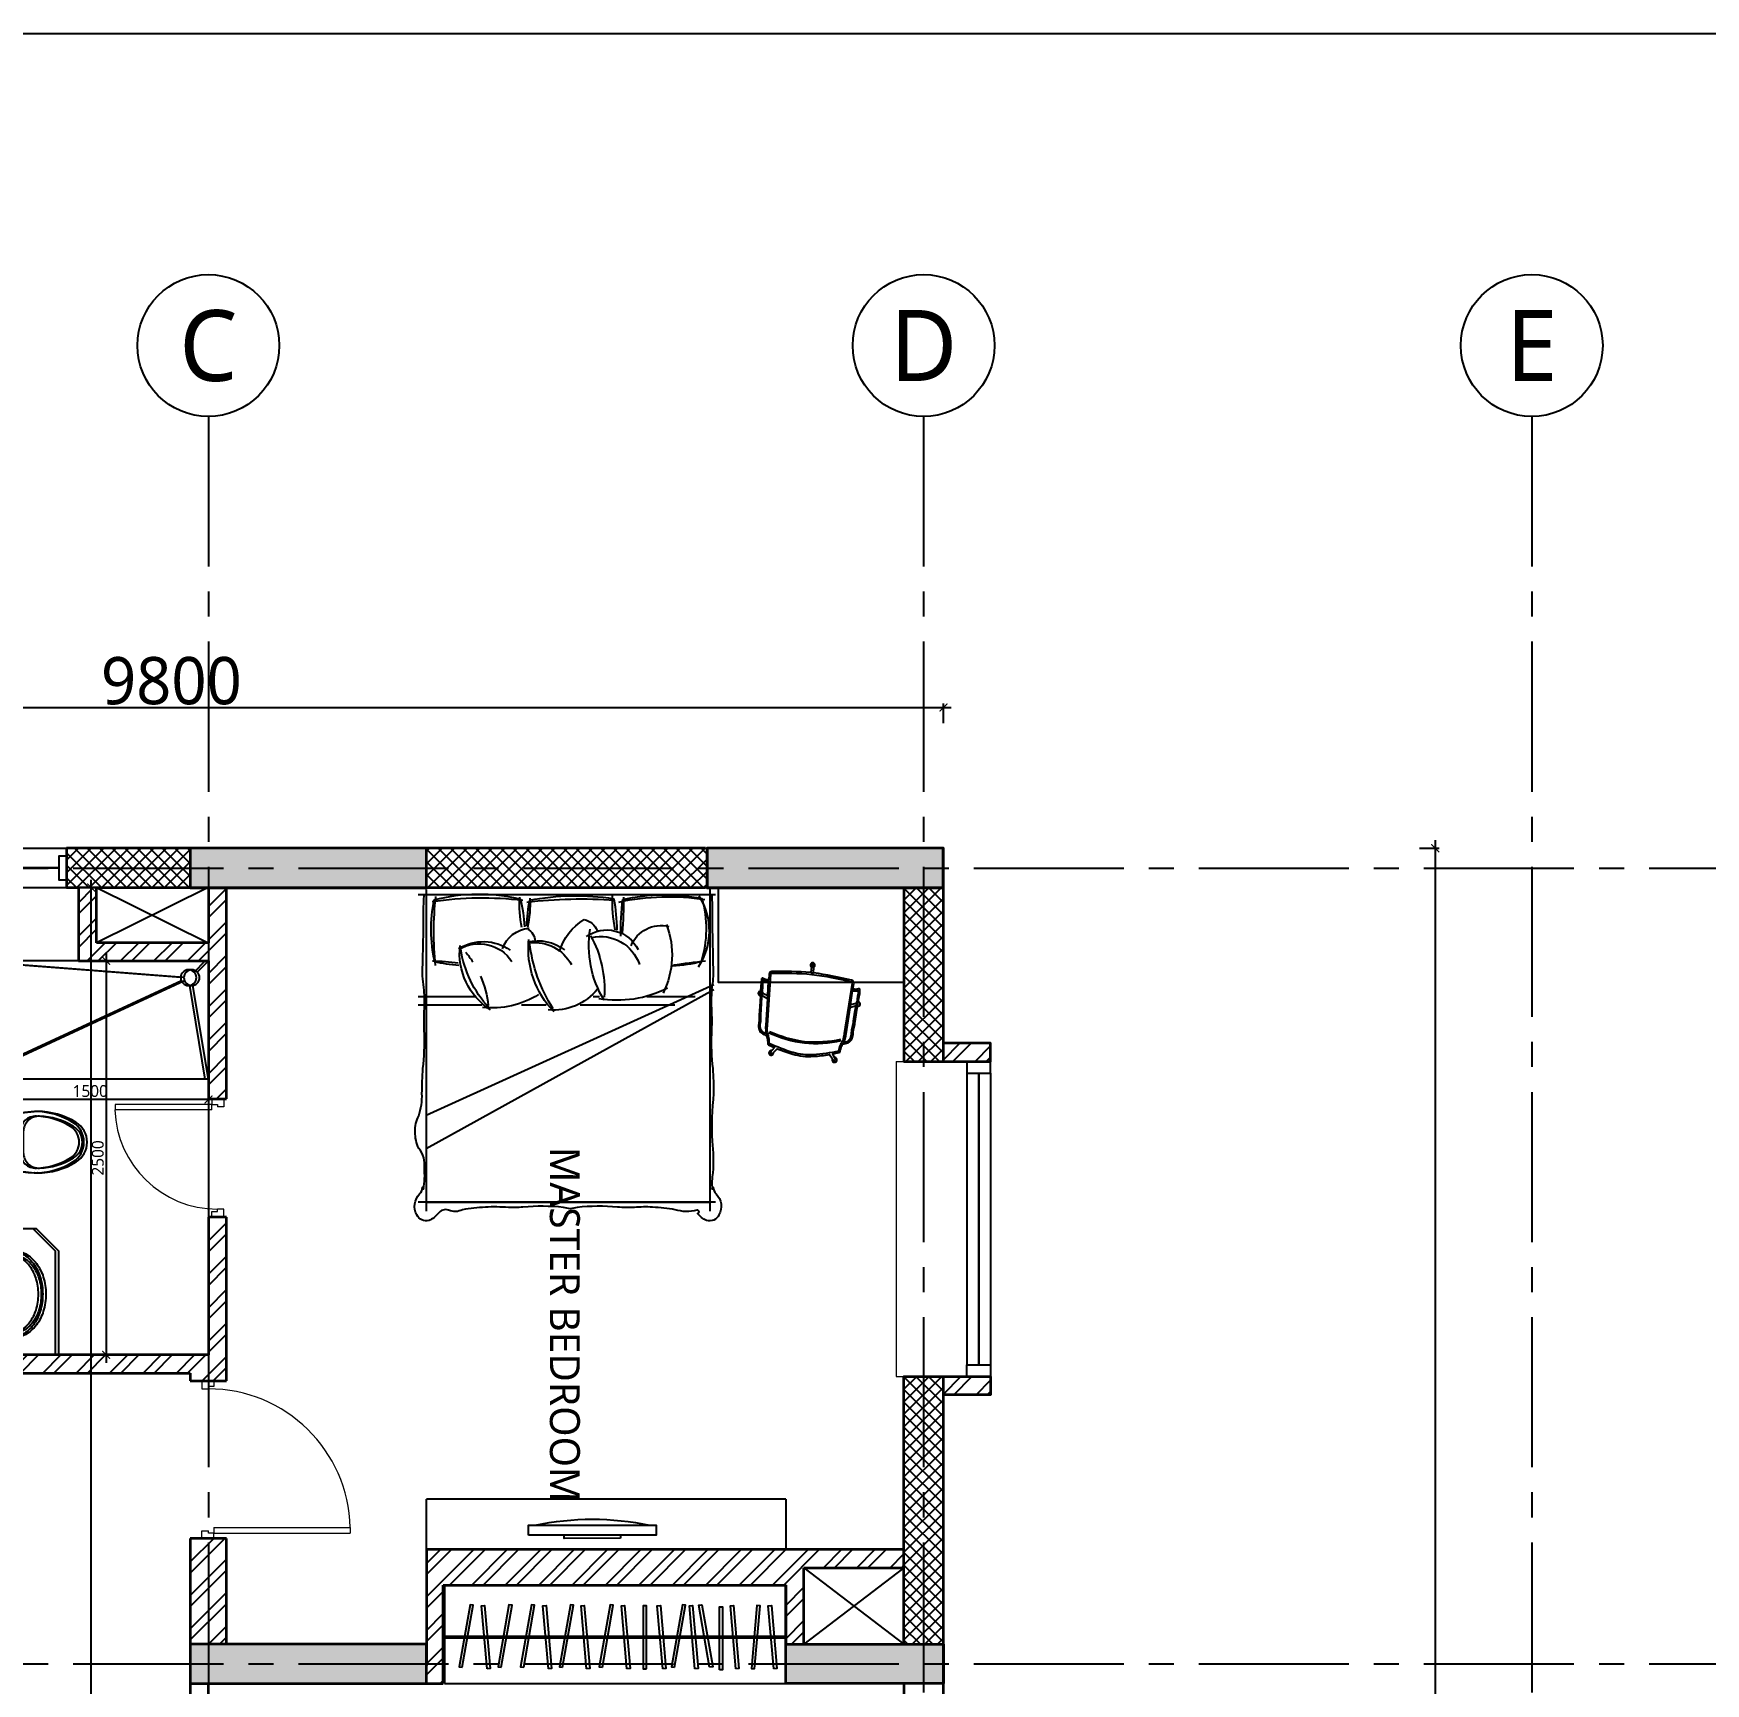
# Model space of a CAD drawing. Header units: millimetres. Extents: x -2409243 to -2334937, y -643723 to -441957.
# Drawn here: x -2392574 to -2381960, y -526307 to -515837 of the extents above; entities that cross this region are included whole.
import ezdxf
from ezdxf.enums import TextEntityAlignment as Align

# ---------------------------------------------------------------- set-up
doc = ezdxf.new("R2010")
doc.units = ezdxf.units.MM
doc.header["$MEASUREMENT"] = 0
doc.header["$PDMODE"] = 67
doc.linetypes.add('CENTER2', pattern=[28.575, 19.05, -3.175, 3.175, -3.175])
for name, color, linetype in [('A-Anno-Grid Lines', 154, 'Continuous'), ('A-Railing', 4, 'Continuous'), ('A-Sanitory', 181, 'Continuous'), ('A-Wall Patt', 8, 'Continuous'), ('A-Window', 4, 'Continuous'), ('Anno_Labels', 7, 'Continuous'), ('S-Conc Patt', 9, 'Continuous'), ('TAGS', 7, 'Continuous')]:
    doc.layers.add(name, color=color, linetype=linetype)
for name, color, linetype, lineweight in [('A-Detail Lines', 8, 'Continuous', 25), ('A-Door', 4, 'Continuous', 9), ('A-Wall Ele', 3, 'Continuous', 20), ('A-Wall Sec', 1, 'Continuous', 30), ('S-Concrete', 40, 'Continuous', 30)]:
    doc.layers.add(name, color=color, linetype=linetype, lineweight=lineweight)
doc.layers.add('I-Furniture', color=7, linetype='Continuous', lineweight=25, true_color=0xd17000)
doc.styles.get("Standard").update_dxf_attribs({"font": 'trebuc.ttf'})
doc.dimstyles.new('IIITD_WD_M @ 50', dxfattribs={"dimscale": 50, "dimtxt": 1.5, "dimasz": 1, "dimexe": 0.5, "dimexo": 0.25, "dimgap": 0.3, "dimtad": 1, "dimdec": 0, "dimrnd": 1, "dimzin": 0, "dimdsep": 46, "dimtxsty": 'Standard', "dimblk": 'ARCHTICK', "dimcen": 0.2, "dimdle": 1, "dimclrd": 1, "dimclre": 1, "dimclrt": 5, "dimadec": 0, "dimazin": 0, "dimtfac": 1, "dimtdec": 0, "dimtofl": 0, "dimtmove": 0, "dimatfit": 0, "dimfxl": 2, "dimfxlon": 1, "dimtolj": 1, "dimtzin": 0, "dimlwd": -1, "dimlwe": -1, "dimarcsym": 0})
pattern_1 = [(225, (-1562995.87, -758873.084), (39.7747564, -39.7747564), []), (315, (-1562995.87, -758873.084), (39.7747564, 39.7747564), [])]
pattern_2 = [(45, (-1562995.87, -758873.08), (-106.066017, 106.066017), []), (45, (-1562925.16, -758873.08), (-106.066017, 106.066017), [])]
pattern_3 = [(45, (-1562995.87, -758783.08), (-106.066017, 106.066017), []), (45, (-1562925.16, -758783.08), (-106.066017, 106.066017), [])]

# ---------------------------------------------------------------- blocks, each defined once
blk = doc.blocks.new('Cols Residences')
at = {"layer": 'S-Conc Patt'}
for points in [[(4778, -10749), (5028, -10749), (5028, -9249), (4778, -9249)], [(9828, -10749), (10078, -10749), (10078, -9249), (9828, -9249)], [(9828, -14029), (10078, -14029), (10078, -12529), (9828, -12529)], [(5028, -13029), (5028, -14029), (4778, -14029), (4778, -13029)]]:
    blk.add_hatch(color=256, dxfattribs=at).paths.add_polyline_path(points)
at = {"layer": 'S-Concrete', "lineweight": 35}
for points in [[(4778, -10749), (5028, -10749), (5028, -9249), (4778, -9249)], [(9828, -10749), (10078, -10749), (10078, -9249), (9828, -9249)], [(9828, -14029), (10078, -14029), (10078, -12529), (9828, -12529)], [(5028, -13029), (5028, -14029), (4778, -14029), (4778, -13029)]]:
    blk.add_lwpolyline(points, close=True, dxfattribs=at)
blk = doc.blocks.new('Bay Win Rec')
at = {"layer": 'A-Wall Ele'}
for points in [[(27370, -13729), (29370, -13729)], [(27370, -13729), (27370, -13779)], [(29370, -13729), (29370, -13779)]]:
    blk.add_lwpolyline(points, dxfattribs=at)
at = {"layer": 'A-Window'}
for p, q in [((27445, -14179), (29295, -14179)), ((27445, -14329), (29295, -14329))]:
    blk.add_line(p, q, dxfattribs=at)
at = {"layer": 'A-Window', "color": 2, "lineweight": 30}
blk.add_line((29295, -14254), (27445, -14254), dxfattribs=at)
at = {"layer": 'A-Window'}
for points in [[(27370, -14179), (27445, -14179), (27445, -14329), (27370, -14329)], [(29370, -14179), (29295, -14179), (29295, -14329), (29370, -14329)]]:
    blk.add_lwpolyline(points, dxfattribs=at)
blk = doc.blocks.new('ABL_Door_S - 750 x 2100-5-3 Second Floor Lvl')
at = {"layer": 'A-Door', "color": 5, "lineweight": 18}
for p, q in [((-375, 38), (-325, 38)), ((-375, -38), (-375, 38)), ((-325, 38), (-325, -3)), ((325, 38), (325, -3)), ((375, 38), (325, 38)), ((375, -38), (375, 38)), ((-375, -38), (-340, -38)), ((-340, -3), (-325, -3)), ((-340, -38), (-340, -3)), ((-340, -38), (-340, -652)), ((-305, -38), (-340, -38)), ((-305, -38), (-305, -652)), ((340, -3), (325, -3)), ((340, -38), (340, -3)), ((375, -38), (340, -38))]:
    blk.add_line(p, q, dxfattribs=at)
blk.add_lwpolyline([(-340, -652), (-305, -652)], dxfattribs=at)
at = {"layer": 'A-Door', "lineweight": 18}
blk.add_arc((-325, -3), 650, 271.7632, 0, dxfattribs=at)
blk = doc.blocks.new('ABL_Door_S - 1000 x 2100-11-3 Second Floor Lvl')
at = {"layer": 'A-Door', "color": 5}
for p, q in [((-500, 38), (-450, 38)), ((-500, -38), (-500, 38)), ((-450, 38), (-450, -3)), ((450, 38), (450, -3)), ((500, 38), (450, 38)), ((500, -38), (500, 38)), ((-500, -38), (-465, -38)), ((-465, -3), (-450, -3)), ((-465, -38), (-465, -3)), ((-430, -38), (-465, -38)), ((465, -3), (450, -3)), ((465, -38), (465, -3)), ((500, -38), (465, -38))]:
    blk.add_line(p, q, dxfattribs=at)
at = {"layer": 'A-Door', "color": 5, "lineweight": 18}
for p, q in [((-465, -38), (-465, -902)), ((-430, -38), (-430, -902)), ((-430, -902), (-465, -902))]:
    blk.add_line(p, q, dxfattribs=at)
at = {"layer": 'A-Door'}
blk.add_arc((-450, -3), 900, 271.2733, 0, dxfattribs=at)
blk = doc.blocks.new('Toilet Win')
at = {"layer": 'A-Window', "color": 2, "lineweight": 30}
blk.add_line((22742, -8048), (22742, -8548), dxfattribs=at)
at = {"layer": 'A-Window'}
for points in [[(22617, -7998), (22617, -8598)], [(22667, -7998), (22667, -8048), (22817, -8048), (22817, -7998)], [(22867, -7998), (22867, -8598)], [(22667, -8598), (22667, -8548), (22817, -8548), (22817, -8598)]]:
    blk.add_lwpolyline(points, dxfattribs=at)
blk = doc.blocks.new('s5')
at = {"layer": 'A-Detail Lines'}
for p, q in [((-39900, 54612), (-39550, 55322)), ((-39900, 55322), (-39550, 54612))]:
    blk.add_line(p, q, dxfattribs=at)
blk = doc.blocks.new('s6')
at = {"layer": 'A-Detail Lines'}
for p, q in [((-35585, 50832), (-35100, 50197)), ((-35585, 50197), (-35100, 50832))]:
    blk.add_line(p, q, dxfattribs=at)
blk = doc.blocks.new('Sink TOILET')
for points in [[(1123786, -93318, -0.12976), (1123805, -93245, -0.106426), (1123866, -93176, -0.084431), (1123952, -93133, -0.073534), (1124061, -93117, -0.073534), (1124169, -93133, -0.084431), (1124255, -93176, -0.106426), (1124316, -93245, -0.12976), (1124336, -93318, -0.12976), (1124316, -93391, -0.106426), (1124255, -93460, -0.084431), (1124169, -93503, -0.073534), (1124061, -93519, -0.073534), (1123952, -93503, -0.084431), (1123866, -93460, -0.106426), (1123805, -93391, -0.12976)], [(1123815, -93318, -0.12976), (1123830, -93259, -0.106426), (1123883, -93199, -0.084431), (1123960, -93161, -0.073534), (1124061, -93146, -0.073534), (1124161, -93161, -0.084431), (1124238, -93199, -0.106426), (1124291, -93259, -0.12976), (1124307, -93318, -0.12976), (1124291, -93377, -0.106426), (1124238, -93437, -0.084431), (1124161, -93475, -0.073534), (1124061, -93490, -0.073534), (1123960, -93475, -0.084431), (1123883, -93437, -0.106426), (1123830, -93377, -0.12976)]]:
    blk.add_lwpolyline(points, format="xyb", close=True)
for radius in [17.8, 12.2]:
    blk.add_circle((1124061, -93182), radius)
at = {"layer": 'A-Detail Lines'}
for points in [[(1124041, -93318), (1124081, -93318)], [(1124061, -93338), (1124061, -93298)]]:
    blk.add_lwpolyline(points, dxfattribs=at)
blk = doc.blocks.new('Arrsng 2')
at = {"layer": 'A-Sanitory'}
for points in [[(-3869, -15557), (-4162, -15527, -0.384412), (-4184, -15502), (-4184, -15222, -0.383904), (-4162, -15197, -0.001434), (-3871, -15167, -0.140641), (-3624, -15237, -0.259738), (-3554, -15362, -0.259738), (-3624, -15487, -0.139471)], [(-3959, -15427), (-3959, -15297, -0.422961), (-3856, -15197, -0.13189), (-3640, -15262, -0.259738), (-3584, -15362, -0.259738), (-3640, -15462, -0.13189), (-3856, -15527, -0.422961)]]:
    blk.add_lwpolyline(points, format="xyb", close=True, dxfattribs=at)
blk.add_arc((-3868, -15192), 25, 89.84, 95.7189, dxfattribs=at)
blk = doc.blocks.new('Bt 01')
at = {"layer": 'A-Detail Lines'}
for points in [[(-2936, -16385), (-4284, -15762)], [(-2784, -15762), (-2882, -16357)], [(-4284, -16512), (-2940, -16410)], [(-2855, -16441), (-2784, -16512)]]:
    blk.add_lwpolyline(points, dxfattribs=at)
at = {"layer": 'A-Sanitory', "ltscale": 0.5}
blk.add_lwpolyline([(-3734, -14012), (-3734, -14671), (-3876, -14812), (-4284, -14812)], dxfattribs=at)
at = {"layer": 'A-Sanitory'}
for points in [[(-4184, -14812), (-4184, -15762)], [(-4184, -15762), (-4284, -15762)], [(-2784, -15762), (-4284, -15762)], [(-3609, -16512), (-4284, -16512)]]:
    blk.add_lwpolyline(points, dxfattribs=at)
blk.add_circle((-2890, -16406), 50, dxfattribs=at)
at = {"layer": 'A-Detail Lines'}
blk.add_blockref('Arrsng 2', (0, 0), dxfattribs=at)
at = {"layer": 'A-Sanitory', "ltscale": 0.5, "xscale": -1, "rotation": 90}
blk.add_blockref('Sink TOILET', (-97335, 1109663), dxfattribs=at)
blk = doc.blocks.new('Grid Head')
blk.add_circle((0, 0), 3)
at = {"layer": 'Anno_Labels'}
blk.add_attdef('GRID_NAME', text='', height=3, dxfattribs=at).set_placement((0, 0), align=Align.MIDDLE_CENTER)
blk = doc.blocks.new('Grid Residences')
at = {"layer": 'A-Anno-Grid Lines', "linetype": 'CENTER2', "ltscale": 50}
for p, q in [((4903, 2923), (4903, -27704)), ((9953, 2923), (9953, -27704)), ((12818, -9364), (-37818, -9364)), ((12818, -13904), (-37818, -13904)), ((12818, -17764), (-37818, -17764))]:
    blk.add_line(p, q, dxfattribs=at)
ref = blk.add_blockref('Grid Head', (13268, -9364), dxfattribs=dict(xscale=150, yscale=150, zscale=150, rotation=270))
ref.add_attrib('GRID_NAME', 'C', dxfattribs={"height": 450, "rotation": 270}).set_placement((13268, -9364), align=Align.MIDDLE_CENTER)
ref = blk.add_blockref('Grid Head', (13268, -13904), dxfattribs=dict(xscale=150, yscale=150, zscale=150, rotation=270))
ref.add_attrib('GRID_NAME', 'D', dxfattribs={"height": 450, "rotation": 270}).set_placement((13268, -13904), align=Align.MIDDLE_CENTER)
ref = blk.add_blockref('Grid Head', (13268, -17764), dxfattribs=dict(xscale=150, yscale=150, zscale=150, rotation=270))
ref.add_attrib('GRID_NAME', 'E', dxfattribs={"height": 450, "rotation": 270}).set_placement((13268, -17764), align=Align.MIDDLE_CENTER)
blk = doc.blocks.new('A$C6B7C0178')
at = {"layer": 'I-Furniture', "linetype": 'ByBlock'}
for p, q in [((2130, 906), (89, 906)), ((148, 942), (148, -944)), ((1495, 932), (486, -894)), ((1527, 932), (697, -894)), ((2098, 942), (2098, -944)), ((1450, 813), (1450, 507)), ((1396, 685), (1396, 83)), ((1450, 206), (1450, 167)), ((1396, -131), (1396, -288)), ((1396, -540), (1396, -944)), ((1450, -582), (1450, -944)), ((2130, -894), (89, -894))]:
    blk.add_line(p, q, dxfattribs=at)
at = {"layer": 'I-Furniture', "color": 0, "linetype": 'ByBlock'}
for points in [[(533, 921, 0.045167), (333, 927, -0.080578), (229, 922, 0.238231), (242, 929, -0.211134), (199, 947, 0.329446), (66, 965, 0.37589), (31, 886, 0.123892), (75, 829, -1.08815), (96, 825, 0.141351), (99, 687, -0.036442), (115, 543, -0.046791), (113, 428, 0.023628), (115, 321, -0.055897), (113, 64, 0.053528), (105, 21, 0.053528), (113, -22, -0.055897), (115, -279, 0.026973), (113, -372, -0.036947), (115, -518, -0.036442), (99, -662, 0.219023), (96, -751, -0.342539), (75, -818, 0.123892), (31, -875, 0.37589), (66, -953, 0.329446), (199, -935, -0.211134), (242, -917, 0.238231), (229, -910, -0.06219), (364, -905, -0.218233), (487, -940, 0.123513), (593, -963, 0.129887), (695, -941, -0.095063), (836, -920, 0.016498), (995, -914, -0.039412), (1214, -905, 0.025508), (1378, -905, -0.038458), (1509, -908, 0.058958), (1655, -915, 0.00267), (1898, -910, 0.015571), (2092, -907)], [(836, 931, -0.037552), (533, 921)], [(2092, 919, 0.015571), (1898, 922, 0.00267), (1655, 927, 0.058958), (1509, 920, -0.038458), (1378, 917, 0.025508), (1214, 917, -0.039412), (995, 925, 0.016498), (836, 931)]]:
    blk.add_lwpolyline(points, format="xyb", dxfattribs=at)
at = {"layer": 'I-Furniture', "linetype": 'ByBlock'}
for centre, radius, start, end in [((1868, 489), 413, 57.51, 123.8336), ((-5561, 1718), 7288, 351.7812, 353.3958), ((581, 646), 1504, 347.8698, 8.7941), ((1569, 211), 264, 348.0413, 70.8342), ((2088, -2734), 3094, 90.1063, 94.3312), ((1498, -462), 700, 61.0456, 94.1497), ((2057, 1293), 1004, 259.589, 272.0447), ((-922, 93), 2993, 353.3146, 4.0301), ((1531, -205), 264, 353.1541, 62.0001), ((1909, 748), 992, 237.3804, 263.3034), ((2046, -1017), 783, 87.8261, 101.4767), ((2039, 491), 792, 259.1667, 273.123), ((-47, -536), 2125, 351.3474, 6.9362), ((1538, -558), 249, 329.3706, 56.8919), ((1859, 24), 706, 227.3201, 261.4624), ((1328, -1127), 631, 66.2982, 83.8539), ((1328, -1127), 631, 49.9508, 56.951), ((442, -864), 1236, 0.5029, 8.0813), ((1857, 1187), 2032, 264.0935, 276.4707)]:
    blk.add_arc(centre, radius, start, end, dxfattribs=at)
at = {"layer": 'I-Furniture', "color": 0, "linetype": 'ByBlock'}
for centre, radius, start, end in [((2517, 631), 873, 165.3177, 177.3751), ((1880, 180), 703, 73.9263, 107.1409), ((890, 621), 1207, 347.2408, 11.1902), ((2130, 320), 702, 153.0538, 189.663), ((1716, 122), 545, 69.3026, 116.5026), ((1698, 597), 204, 291.4295, 14.3652), ((1653, 253), 221, 324.1671, 63.8421), ((1858, 1940), 1599, 269.1536, 277.5533), ((1774, 803), 664, 238.6542, 279.1977), ((1872, -784), 1100, 79.5301, 89.934), ((528, 56), 1563, 349.1717, 8.8688), ((1721, -83), 355, 128.7278, 185.6813), ((1644, 283), 343, 285.4018, 329.7122), ((1828, 86), 114, 12.1757, 68.3207), ((1755, 327), 572, 225.5269, 275.813), ((1532, -185), 274, 346.3296, 38.0812), ((1943, -478), 564, 148.1221, 185.9522), ((1797, -297), 95.5, 30.1134, 85.8974), ((1689, -223), 198, 289.1335, 355.0933), ((1873, -1052), 782, 75.3434, 88.3876), ((1867, 804), 1059, 271.8337, 280.6945), ((1000, -558), 1102, 344.9748, 13.7789), ((1499, -531), 301, 328.6569, 34.6491), ((1724, -259), 422, 212.3262, 277), ((2608, -615), 962, 184.2269, 193.5763), ((1876, 64), 926, 257.3175, 281.7435)]:
    blk.add_arc(centre, radius, start, end, dxfattribs=at)
blk = doc.blocks.new('executive study table')
at = {"layer": 'I-Furniture'}
for p, q in [((-171, 533), (-152, 534)), ((-155, 571), (-133, 572)), ((-140, 567), (-139, 571)), ((-171, 7), (-152, 6)), ((-155, -30), (-133, -32)), ((-140, -27), (-139, -31))]:
    blk.add_line(p, q, dxfattribs=at)
for points in [[(-509, 270, -0.04406), (-503, 336, -0.026544), (-480, 437), (-506, 458, -3.638528), (-496, 470), (-474, 457, -0.010397), (-461, 495, -0.318214), (-452, 502, 0.043075), (-444, 502, 0.035302), (-412, 510, 0.013054), (-403, 513, -0.140274), (-393, 546, -0.187796), (-364, 568, -0.087841), (-327, 571, 0.059908), (-291, 573, -0.051364), (-254, 575), (-196, 578), (-157, 580, -1), (-129, 582), (-95, 584), (-77, 585, -0.040528), (-61, 585, 0.019703), (-50, 584, -0.367951), (-46, 580, -0.076399), (-46, 574, -0.223629), (-48, 571, -0.09063), (-48, 571, 0.435593), (-49, 571), (-50, 566, 0.041397), (-52, 552, 0.005779), (-52, 542, 0.01447), (-52, 538), (-15, 540, -0.416429), (3, 524, -0.025896), (23, 280), (60, 277, -3.543521), (59, 262), (23, 262, -0.026019), (3, 16, -0.416429), (-15, 0), (-52, 2, 0.01447), (-52, -2, 0.005779), (-52, -12, 0.041397), (-50, -26), (-49, -31, 0.435593), (-48, -31, -0.09063), (-48, -31, -0.223629), (-46, -34, -0.076399), (-46, -40, -0.367951), (-50, -44, 0.019703), (-61, -44, -0.040528), (-77, -45), (-95, -44), (-129, -42, -1), (-157, -40), (-196, -38), (-254, -35, -0.051364), (-291, -33, 0.059908), (-327, -31, -0.087841), (-364, -28, -0.187796), (-393, -6, -0.140274), (-403, 27, 0.013054), (-412, 30, 0.035302), (-444, 38, 0.043075), (-452, 39, -0.318214), (-461, 45, -0.010397), (-474, 84), (-496, 71, -3.638528), (-506, 82), (-480, 103, -0.026544), (-503, 204, -0.04406)], [(-155, 571), (-171, 533), (-339, 525, 0.002292), (-353, 525), (-377, 522, 0.066419), (-392, 517, -0.120179), (-385, 541, -0.187796), (-362, 558, -0.087841), (-328, 561, 0.059908), (-289, 563, -0.052112), (-254, 565), (-195, 568)], [(-152, 534), (-62, 538, -0.01546), (-62, 542, -0.005779), (-62, 552, -0.041397), (-59, 569), (-58, 573, -0.044554), (-58, 574, -0.006403), (-62, 575, 0.040528), (-77, 575), (-94, 574), (-133, 572, -0.154174), (-140, 567)], [(-499, 270, 0.04406), (-494, 206, 0.042095), (-452, 49, -0.042637), (-443, 48, -0.035302), (-409, 40, -0.026112), (-389, 32, 0.070764), (-375, 28), (-352, 25, 0.002232), (-338, 25), (-15, 10, 0.431435), (-7, 17, 0.026929), (13, 270, 0.026929), (-7, 523, 0.431435), (-15, 530), (-338, 515, 0.002232), (-352, 515), (-375, 512, 0.070764), (-389, 508, -0.026112), (-409, 500, -0.035302), (-443, 492, -0.042637), (-452, 492, 0.042095), (-494, 335, 0.04406)], [(-155, -30), (-171, 7), (-339, 15, -0.002292), (-353, 15), (-377, 19, -0.066419), (-392, 23, 0.120179), (-385, -1, 0.187796), (-362, -18, 0.087841), (-328, -21, -0.059908), (-289, -23, 0.052112), (-254, -25), (-195, -28)], [(-152, 6), (-62, 2, 0.01546), (-62, -2, 0.005779), (-62, -12, 0.041397), (-59, -28), (-58, -32, 0.044554), (-58, -34, 0.006403), (-62, -34, -0.040528), (-77, -35), (-94, -34), (-133, -32, 0.154174), (-140, -27)]]:
    blk.add_lwpolyline(points, format="xyb", close=True, dxfattribs=at)
for points in [[(-157, 580), (-129, 582)], [(-157, -40), (-129, -42)]]:
    blk.add_lwpolyline(points, dxfattribs=at)
for points in [[(-496, 470), (-505, 475, 0.915293), (-514, 464), (-506, 458)], [(-385, 39, -0.074007), (-425, 270, -0.074007), (-385, 501)], [(-376, 42, -0.073942), (-415, 270, -0.073942), (-376, 498)], [(23, 270, -0.000012), (23, 270, -0.000012)], [(60, 277), (69, 277, -0.745022), (68, 262), (59, 262)], [(-496, 71), (-505, 65, -0.915293), (-514, 77), (-506, 82)]]:
    blk.add_lwpolyline(points, format="xyb", dxfattribs=at)
at = {"layer": 'I-Furniture', "elevation": -950}
blk.add_lwpolyline([(24, 262, 0.001894), (23, 280, 0.000296)], format="xyb", dxfattribs=at)
blk = doc.blocks.new('A$C52E23077')
at = {"layer": 'I-Furniture'}
blk.add_lwpolyline([(23, -583), (85, -583), (85, 227), (23, 227)], close=True, dxfattribs=at)
at = {"layer": 'I-Furniture', "linetype": 'ByBlock'}
blk.add_lwpolyline([(3, 0), (2, -356), (23, -356), (24, 0)], close=True, dxfattribs=at)
blk.add_arc((-1595, -177), 1719, 347.7599, 12.1509, dxfattribs=at)
blk = doc.blocks.new('wardrobe')
at = {"layer": 'I-Furniture', "lineweight": 35}
blk.add_line((-837981, 264481), (-837606, 264481), dxfattribs=at)
at = {"layer": 'I-Furniture', "linetype": 'Continuous'}
for p, q in [((-837941, 262316), (-837941, 264481)), ((-837931, 262316), (-837931, 264481))]:
    blk.add_line(p, q, dxfattribs=at)
for points in [[(-838231, 262316), (-838231, 264481), (-837606, 264481), (-837606, 262316)], [(-838137, 264405), (-837739, 264370), (-837737, 264390), (-838135, 264425)], [(-838137, 264283), (-837739, 264318), (-837737, 264298), (-838135, 264263)], [(-838137, 264165), (-837739, 264130), (-837737, 264150), (-838135, 264184)], [(-838144, 264060), (-837744, 264060), (-837744, 264080), (-838144, 264080)], [(-838128, 263998), (-837734, 263929), (-837731, 263948), (-838125, 264018)], [(-838137, 263905), (-837739, 263870), (-837737, 263890), (-838135, 263925)], [(-838128, 263775), (-837734, 263844), (-837731, 263825), (-838125, 263755)], [(-838137, 263701), (-837739, 263666), (-837737, 263686), (-838135, 263721)], [(-838138, 263597), (-837738, 263597), (-837738, 263577), (-838138, 263577)], [(-838137, 263473), (-837739, 263438), (-837737, 263458), (-838135, 263493)], [(-838128, 263317), (-837734, 263386), (-837731, 263366), (-838125, 263297)], [(-838137, 263217), (-837739, 263182), (-837737, 263202), (-838135, 263237)], [(-838128, 263064), (-837734, 263134), (-837731, 263114), (-838125, 263045)], [(-838137, 262975), (-837739, 262940), (-837737, 262960), (-838135, 262995)], [(-838128, 262818), (-837734, 262887), (-837731, 262868), (-838125, 262798)], [(-838128, 262674), (-837734, 262744), (-837731, 262724), (-838125, 262655)], [(-838137, 262585), (-837739, 262550), (-837737, 262570), (-838135, 262605)], [(-838128, 262428), (-837734, 262497), (-837731, 262478), (-838125, 262408)]]:
    blk.add_lwpolyline(points, close=True, dxfattribs=at)
blk = doc.blocks.new('_ArchTick')
at = {"color": 0, "linetype": 'ByBlock', "const_width": 0.15}
blk.add_lwpolyline([(-0.5, -0.5), (0.5, 0.5)], dxfattribs=at)
blk = doc.blocks.new('*D697')
at = {"layer": 'A-Railing', "color": 1}
for p, q in [((-2392212, -521722), (-2392087, -521722)), ((-2392112, -521672), (-2392112, -524272)), ((-2392212, -524222), (-2392087, -524222))]:
    blk.add_line(p, q, dxfattribs=at)
at = {"layer": 'Defpoints', "color": 0}
for p in [(-2392288, -521722), (-2392288, -524222), (-2392112, -524222)]:
    blk.add_point(p, dxfattribs=at)
at = {"layer": 'A-Railing', "color": 1, "xscale": 50, "yscale": 50, "zscale": 50}
for p, rotation in [((-2392112, -521722), 90), ((-2392112, -524222), 270)]:
    blk.add_blockref('_ArchTick', p, dxfattribs=dict(at, rotation=rotation))
at = {"layer": 'A-Railing', "color": 5, "insert": (-2392165, -522972), "char_height": 75, "attachment_point": 5, "rotation": 90}
blk.add_mtext('\\A1;2500', dxfattribs=at)
blk = doc.blocks.new('*D698')
at = {"layer": 'A-Railing', "color": 1}
for p, q in [((-2391413, -522601), (-2393013, -522601)), ((-2392963, -522601), (-2392963, -522626)), ((-2391463, -522601), (-2391463, -522626))]:
    blk.add_line(p, q, dxfattribs=at)
at = {"layer": 'Defpoints', "color": 0}
for p in [(-2392963, -522597), (-2392963, -522601), (-2391463, -522597)]:
    blk.add_point(p, dxfattribs=at)
at = {"layer": 'A-Railing', "color": 1, "xscale": 50, "yscale": 50, "zscale": 50, "rotation": 180}
blk.add_blockref('_ArchTick', (-2392963, -522601), dxfattribs=at)
at = {"layer": 'A-Railing', "color": 1, "xscale": 50, "yscale": 50, "zscale": 50}
blk.add_blockref('_ArchTick', (-2391463, -522601), dxfattribs=at)
at = {"layer": 'A-Railing', "color": 5, "insert": (-2392213, -522548), "char_height": 75, "attachment_point": 5}
blk.add_mtext('\\A1;1500', dxfattribs=at)
blk = doc.blocks.new('*D700')
at = {"layer": 'A-Railing', "color": 1}
for p, q in [((-2392207, -536057), (-2392207, -521207)), ((-2392107, -521257), (-2392232, -521257)), ((-2392107, -536007), (-2392232, -536007))]:
    blk.add_line(p, q, dxfattribs=at)
at = {"layer": 'Defpoints', "color": 0}
for p in [(-2392207, -521257), (-2391463, -521257), (-2391463, -536007)]:
    blk.add_point(p, dxfattribs=at)
at = {"layer": 'A-Railing', "color": 1, "xscale": 50, "yscale": 50, "zscale": 50}
for p, rotation in [((-2392207, -521257), 90), ((-2392207, -536007), 270)]:
    blk.add_blockref('_ArchTick', p, dxfattribs=dict(at, rotation=rotation))
at = {"layer": 'A-Railing', "color": 5, "insert": (-2392260, -528632), "char_height": 75, "attachment_point": 5, "rotation": 90}
blk.add_mtext('\\A1;14750', dxfattribs=at)
blk = doc.blocks.new('*D727')
at = {"layer": 'A-Railing', "color": 1}
for p, q in [((-2396648, -520114), (-2386748, -520114)), ((-2396598, -520214), (-2396598, -520089)), ((-2386798, -520214), (-2386798, -520089))]:
    blk.add_line(p, q, dxfattribs=at)
at = {"layer": 'Defpoints', "color": 0}
for p in [(-2386798, -520114), (-2396598, -521007), (-2386798, -521007)]:
    blk.add_point(p, dxfattribs=at)
at = {"layer": 'A-Railing', "color": 1, "xscale": 50, "yscale": 50, "zscale": 50, "rotation": 180}
blk.add_blockref('_ArchTick', (-2396598, -520114), dxfattribs=at)
at = {"layer": 'A-Railing', "color": 1, "xscale": 50, "yscale": 50, "zscale": 50}
blk.add_blockref('_ArchTick', (-2386798, -520114), dxfattribs=at)
at = {"layer": 'A-Railing', "color": 5, "insert": (-2391698, -519946), "char_height": 300, "attachment_point": 5}
blk.add_mtext('\\A1;9800', dxfattribs=at)
blk = doc.blocks.new('*D728')
at = {"layer": 'A-Railing', "color": 1}
for p, q in [((-2383676, -520957), (-2383676, -536057)), ((-2383776, -521007), (-2383651, -521007)), ((-2383776, -536007), (-2383651, -536007))]:
    blk.add_line(p, q, dxfattribs=at)
at = {"layer": 'Defpoints', "color": 0}
for p in [(-2386923, -521007), (-2386923, -536007), (-2383676, -536007)]:
    blk.add_point(p, dxfattribs=at)
at = {"layer": 'A-Railing', "color": 1, "xscale": 50, "yscale": 50, "zscale": 50}
for p, rotation in [((-2383676, -521007), 90), ((-2383676, -536007), 270)]:
    blk.add_blockref('_ArchTick', p, dxfattribs=dict(at, rotation=rotation))
at = {"layer": 'A-Railing', "color": 5, "insert": (-2383843, -528507), "char_height": 300, "attachment_point": 5, "rotation": 90}
blk.add_mtext('\\A1;15000', dxfattribs=at)

msp = doc.modelspace()

# ---------------------------------------------------------------- hatches: boundary and pattern name
at = {"layer": 'A-Wall Patt'}
h = msp.add_hatch(dxfattribs=at)
h.set_pattern_fill('ANSI37', color=256, scale=450, angle=180, style=0)
h.set_pattern_definition(pattern_1)
h.paths.add_polyline_path([(-2392363.2, -521257.2), (-2391578.2, -521257.2), (-2391578.2, -521007.2), (-2392363.2, -521007.2)])
h = msp.add_hatch(dxfattribs=at)
h.set_pattern_fill('ANSI37', color=256, scale=450, angle=180, style=0)
h.set_pattern_definition(pattern_1)
h.paths.add_polyline_path([(-2388298.2, -521257.2), (-2388298.2, -521007.2), (-2390078.2, -521007.2), (-2390078.2, -521257.2)])
h = msp.add_hatch(dxfattribs=at)
h.set_pattern_fill('ANSI32', color=256, scale=400, style=0)
h.set_pattern_definition(pattern_2)
h.paths.add_polyline_path([(-2392963.2, -521258.2), (-2393078.2, -521258.2), (-2393078.2, -524387.2), (-2392848.2, -524387.2), (-2392848.2, -524337.2), (-2391578.2, -524337.2), (-2391578.2, -524387.2), (-2391348.2, -524387.2), (-2391348.2, -523347.2), (-2391463.2, -523347.2), (-2391463.2, -524222.2), (-2392963.2, -524222.2)])
h = msp.add_hatch(dxfattribs=at)
h.set_pattern_fill('ANSI32', color=256, scale=400, style=0)
h.set_pattern_definition(pattern_2)
h.paths.add_polyline_path([(-2392173.2, -521259.2), (-2392288.2, -521259.2), (-2392288.2, -521722.2), (-2391463.2, -521722.2), (-2391463.2, -522597.2), (-2391348.2, -522597.2), (-2391348.2, -521257.2), (-2391463.2, -521257.2), (-2391463.2, -521607.2), (-2392173.2, -521607.2)])
h = msp.add_hatch(dxfattribs=at)
h.set_pattern_fill('ANSI37', color=256, scale=450, angle=180, style=0)
h.set_pattern_definition(pattern_1)
h.paths.add_polyline_path([(-2387048.2, -522359.7), (-2386798.2, -522359.7), (-2386798.2, -521257.2), (-2387048.2, -521257.2)])
h = msp.add_hatch(dxfattribs=at)
h.set_pattern_fill('ANSI32', color=256, scale=400, style=0)
h.set_pattern_definition(pattern_3)
h.paths.add_polyline_path([(-2386798.2, -522244.7), (-2386798.2, -522359.7), (-2386498.2, -522359.7), (-2386498.2, -522244.7)])
h = msp.add_hatch(dxfattribs=at)
h.set_pattern_fill('ANSI37', color=256, scale=450, angle=180, style=0)
h.set_pattern_definition(pattern_1)
h.paths.add_polyline_path([(-2387048.2, -524359.7), (-2387048.2, -526057.2), (-2386798.2, -526057.2), (-2386798.2, -524363.1)])
h = msp.add_hatch(dxfattribs=at)
h.set_pattern_fill('ANSI32', color=256, scale=400, style=0)
h.set_pattern_definition(pattern_3)
h.paths.add_polyline_path([(-2386798.2, -524359.7), (-2386798.2, -524474.7), (-2386498.2, -524474.7), (-2386498.2, -524359.7)])
h = msp.add_hatch(dxfattribs=at)
h.set_pattern_fill('ANSI32', color=256, scale=400, style=0)
h.set_pattern_definition([(45, (-2520976.42, -549080.13), (-106.06602, 106.06602), []), (45, (-2520905.7, -549080.13), (-106.06602, 106.06602), [])])
h.paths.add_polyline_path([(-2391348.2, -525387.2), (-2391578.2, -525387.2), (-2391578.2, -526057.2), (-2391348.2, -526057.2)])
h = msp.add_hatch(dxfattribs=at)
h.set_pattern_fill('ANSI32', color=256, scale=400, style=0)
h.set_pattern_definition([(45, (-1854739.6, -2288020.92), (-106.066017, 106.066017), []), (45, (-1854668.89, -2288020.92), (-106.066017, 106.066017), [])])
h.paths.add_polyline_path([(-2387048.2, -525457.2), (-2387048.2, -525572.2), (-2387683.2, -525572.2), (-2387683.2, -526057.2), (-2387798.2, -526057.2), (-2387798.2, -525682.2), (-2389972.1, -525682.2), (-2389972.1, -526307.2), (-2390078.2, -526307.2), (-2390078.2, -526057.2), (-2390078.2, -525457.2)])

# ---------------------------------------------------------------- linework, layer by layer
msp.add_lwpolyline([(-2409243.5, -515837.4), (-2334936.9, -515837.4), (-2334936.9, -571588.7), (-2409243.5, -571588.7)], close=True, dxfattribs=at)
msp.add_lwpolyline([(-2409243.5, -515837.4), (-2334936.9, -515837.4), (-2334936.9, -571588.7), (-2409243.5, -571588.7)], close=True, dxfattribs=at)
at = {"layer": 'A-Wall Sec', "lineweight": 35}
for p, q in [((-2391578.2, -521007.2), (-2392363.2, -521007.2)), ((-2392363.2, -521007.2), (-2392363.2, -521257.2)), ((-2391578.2, -521007.2), (-2392363.2, -521007.2)), ((-2392363.2, -521007.2), (-2392363.2, -521257.2)), ((-2388307.1, -521007.2), (-2390078.2, -521007.2)), ((-2388307.1, -521007.2), (-2390078.2, -521007.2)), ((-2392363.2, -521257.2), (-2392288.2, -521257.2)), ((-2392363.2, -521257.2), (-2392288.2, -521257.2)), ((-2392288.2, -521257.2), (-2392288.2, -521722.2)), ((-2392288.2, -521257.2), (-2392288.2, -521722.2)), ((-2392173.2, -521257.2), (-2391578.2, -521257.2)), ((-2392173.2, -521607.2), (-2392173.2, -521257.2)), ((-2392173.2, -521257.2), (-2391578.2, -521257.2)), ((-2392173.2, -521607.2), (-2392173.2, -521257.2)), ((-2391463.2, -521257.2), (-2391463.2, -521607.2)), ((-2391463.2, -521257.2), (-2391463.2, -521607.2)), ((-2391348.2, -522597.2), (-2391348.2, -521257.2)), ((-2391348.2, -522597.2), (-2391348.2, -521257.2)), ((-2390078.2, -521257.2), (-2388307.1, -521257.2)), ((-2390078.2, -521257.2), (-2388307.1, -521257.2)), ((-2386798.2, -522359.7), (-2386798.2, -521257.2)), ((-2386798.2, -522359.7), (-2386798.2, -521257.2)), ((-2391463.2, -521607.2), (-2392173.2, -521607.2)), ((-2391463.2, -521607.2), (-2392173.2, -521607.2)), ((-2392288.2, -521722.2), (-2391463.2, -521722.2)), ((-2392288.2, -521722.2), (-2391463.2, -521722.2)), ((-2391463.2, -521722.2), (-2391463.2, -522597.2)), ((-2391463.2, -521722.2), (-2391463.2, -522597.2)), ((-2391463.2, -522597.2), (-2391348.2, -522597.2)), ((-2391463.2, -522597.2), (-2391348.2, -522597.2)), ((-2391463.2, -523347.2), (-2391463.2, -524222.2)), ((-2391348.2, -523347.2), (-2391463.2, -523347.2)), ((-2391463.2, -523347.2), (-2391463.2, -524222.2)), ((-2391348.2, -523347.2), (-2391463.2, -523347.2)), ((-2391348.2, -524279.7), (-2391348.2, -523347.2)), ((-2391348.2, -524279.7), (-2391348.2, -523347.2)), ((-2391463.2, -524222.2), (-2392963.2, -524222.2)), ((-2391463.2, -524222.2), (-2392963.2, -524222.2)), ((-2391348.2, -524387.2), (-2391348.2, -524279.7)), ((-2391348.2, -524387.2), (-2391348.2, -524279.7)), ((-2392848.2, -524337.2), (-2391578.2, -524337.2)), ((-2392848.2, -524337.2), (-2391578.2, -524337.2)), ((-2391578.2, -524337.2), (-2391578.2, -524387.2)), ((-2391578.2, -524337.2), (-2391578.2, -524387.2)), ((-2391578.2, -524387.2), (-2391348.2, -524387.2)), ((-2391578.2, -524387.2), (-2391348.2, -524387.2)), ((-2386798.2, -526057.2), (-2386798.2, -524363.1)), ((-2386798.2, -526057.2), (-2386798.2, -524363.1)), ((-2391348.2, -525387.2), (-2391578.2, -525387.2)), ((-2391578.2, -525387.2), (-2391578.2, -526057.2)), ((-2391348.2, -525387.2), (-2391578.2, -525387.2)), ((-2391578.2, -525387.2), (-2391578.2, -526057.2)), ((-2391348.2, -526057.2), (-2391348.2, -525387.2)), ((-2391348.2, -526057.2), (-2391348.2, -525387.2)), ((-2390078.2, -525457), (-2390078.2, -526192)), ((-2387048.2, -525457.2), (-2390078.2, -525457.2)), ((-2387048.2, -525457.2), (-2389630.7, -525457.2)), ((-2387683.2, -525572.2), (-2387048.2, -525572.2)), ((-2387683.2, -526057.2), (-2387683.2, -525572.2)), ((-2387683.2, -525572.2), (-2387048.2, -525572.2)), ((-2387683.2, -526057.2), (-2387683.2, -525572.2)), ((-2389972.1, -526307.2), (-2389972.1, -525682.1)), ((-2389972.1, -525682.1), (-2387798.2, -525682.1)), ((-2387798.2, -525682.1), (-2387798.2, -526057.2)), ((-2387798.2, -525687.3), (-2387798.2, -526057.2)), ((-2391578.2, -526307.2), (-2391578.2, -526422.2)), ((-2391463.2, -526422.2), (-2391463.2, -526307.2)), ((-2390078.2, -526307.2), (-2389972.1, -526307.2)), ((-2390078.2, -526307.2), (-2389972.1, -526307.2)), ((-2387048.2, -526307.2), (-2387048.2, -526807.2)), ((-2386798.2, -526807.2), (-2386798.2, -526307.2))]:
    msp.add_line(p, q, dxfattribs=at)
at = {"layer": 'A-Wall Sec'}
msp.add_line((-2392288.2, -521257.2), (-2392173.2, -521257.2), dxfattribs=at)
msp.add_line((-2392288.2, -521257.2), (-2392173.2, -521257.2), dxfattribs=at)
at = {"layer": 'A-Wall Sec', "lineweight": 35}
for points in [[(-2387048.2, -521257.2), (-2387048.2, -522359.7), (-2386498.2, -522359.7), (-2386498.2, -522244.7), (-2386798.2, -522244.7)], [(-2387048.2, -521257.2), (-2387048.2, -522359.7), (-2386498.2, -522359.7), (-2386498.2, -522244.7), (-2386798.2, -522244.7)], [(-2387048.2, -526057.2), (-2387048.2, -524359.7), (-2386498.2, -524359.7), (-2386498.2, -524474.7), (-2386798.2, -524474.7)], [(-2387048.2, -526057.2), (-2387048.2, -524359.7), (-2386498.2, -524359.7), (-2386498.2, -524474.7), (-2386798.2, -524474.7)]]:
    msp.add_lwpolyline(points, dxfattribs=at)
at = {"layer": 'I-Furniture'}
for p, q in [((-2390081.6, -523252.2), (-2388281.6, -523252.2)), ((-2387798.2, -525137.2), (-2390078.2, -525137.2)), ((-2390078.2, -525457.2), (-2390078.2, -525137.2)), ((-2387798.2, -525137.2), (-2387798.2, -525457.2))]:
    msp.add_line(p, q, dxfattribs=at)
at = {"layer": 'I-Furniture', "color": 6}
msp.add_lwpolyline([(-2372090.2, -515837.4), (-2372090.2, -571588.7), (-2409243.5, -571588.7), (-2409243.5, -515837.4)], close=True, dxfattribs=at)
at = {"layer": 'I-Furniture'}
msp.add_lwpolyline([(-2388228.2, -521257.2), (-2388228.2, -521857.2), (-2387048.2, -521857.2)], dxfattribs=at)
at = {"layer": 'S-Concrete', "lineweight": 35}
for points in [[(-2390078.2, -521257.2), (-2390078.2, -521007.2), (-2391578.2, -521007.2), (-2391578.2, -521257.2)], [(-2386798.2, -521257.2), (-2386798.2, -521007.2), (-2388298.2, -521007.2), (-2388298.2, -521257.2)], [(-2390078.2, -526307.2), (-2390078.2, -526057.2), (-2391578.2, -526057.2), (-2391578.2, -526307.2)], [(-2387798.2, -526057.2), (-2386798.2, -526057.2), (-2386798.2, -526307.2), (-2387798.2, -526307.2)]]:
    msp.add_lwpolyline(points, close=True, dxfattribs=at)

# ---------------------------------------------------------------- block references
at = {"layer": 'A-Anno-Grid Lines', "rotation": 90}
msp.add_blockref('Grid Residences', (-2400827.4, -531085.6), dxfattribs=at)
at = {"layer": 'A-Detail Lines', "xscale": -1}
for name, p, rotation in [('s5', (-2336851.6, -561157.2), 90), ('s5', (-2336851.6, -561157.2), 90), ('Bt 01', (-2388698.8, -538234.2), 180), ('Bt 01', (-2388678.8, -538234.2), 180), ('s6', (-2336851.6, -561157.2), 90), ('s6', (-2336851.6, -561157.2), 90)]:
    msp.add_blockref(name, p, dxfattribs=dict(at, rotation=rotation))
at = {"layer": 'A-Door'}
for name, p, rotation in [('ABL_Door_S - 750 x 2100-5-3 Second Floor Lvl', (-2391403.2, -522972.2), 270), ('ABL_Door_S - 750 x 2100-5-3 Second Floor Lvl', (-2391403.2, -522972.2), 270), ('ABL_Door_S - 1000 x 2100-11-3 Second Floor Lvl', (-2391465.7, -524887.2), 90), ('ABL_Door_S - 1000 x 2100-11-3 Second Floor Lvl', (-2391465.7, -524887.2), 90)]:
    msp.add_blockref(name, p, dxfattribs=dict(at, rotation=rotation))
at = {"layer": 'A-Wall Ele', "xscale": -1, "rotation": 90}
for name, p in [('Toilet Win', (-2400961.3, -498390.1)), ('Toilet Win', (-2400961.3, -498390.1)), ('Bay Win Rec', (-2400827.4, -494989.9)), ('Bay Win Rec', (-2400827.4, -494989.9))]:
    msp.add_blockref(name, p, dxfattribs=at)
at = {"layer": 'I-Furniture', "xscale": -1}
for name, p, rotation in [('A$C6B7C0178', (-2389187.3, -523399.8), 270), ('executive study table', (-2387902.4, -521790.7, -450), 263.7338328128525), ('A$C52E23077', (-2388847.9, -525388.2), 270), ('wardrobe', (-2652279.6, 311924), 270)]:
    msp.add_blockref(name, p, dxfattribs=dict(at, rotation=rotation))
at = {"layer": 'S-Concrete', "rotation": 90}
msp.add_blockref('Cols Residences', (-2400827.4, -531085.6), dxfattribs=at)

# ---------------------------------------------------------------- texts
at = {"layer": 'TAGS'}
msp.add_text('MASTER BEDROOM', height=189.951, rotation=270, dxfattribs=at).set_placement((-2389295.5, -522902.4))

# ---------------------------------------------------------------- dimensions: what is measured, and where the dimension line sits
at = {"layer": 'A-Railing'}
for base, p1, p2, override, picture, middle in [((-2386798.2, -520114.2), (-2396598.2, -521007.2), (-2386798.2, -521007.2), {"dimtxt": 6, "dimarcsym": 1}, '*D727', (-2391698.2, -519946.1)), ((-2392963.2, -522601.3), (-2391463.2, -522597.2), (-2392963.2, -522597.2), {"dimarcsym": 1}, '*D698', (-2392213.2, -522548.2))]:
    dim = msp.add_linear_dim(base=base, p1=p1, p2=p2, dimstyle='IIITD_WD_M @ 50', override=override, dxfattribs=at)
    dim.commit()
    dim.dimension.update_dxf_attribs({"geometry": picture, "text_midpoint": middle})
for base, p1, p2, override, picture, middle in [((-2383675.6, -536007.2), (-2386923.2, -521007.2), (-2386923.2, -536007.2), {"dimtxt": 6, "dimarcsym": 1}, '*D728', (-2383843.2, -528507.2)), ((-2392206.6, -521257.2), (-2391463.2, -536007.2), (-2391463.2, -521257.2), {"dimarcsym": 1}, '*D700', (-2392259.8, -528632.2)), ((-2392112.1, -524222.2), (-2392288.2, -521722.2), (-2392288.2, -524222.2), {"dimarcsym": 1}, '*D697', (-2392165.3, -522972.2))]:
    dim = msp.add_linear_dim(base=base, p1=p1, p2=p2, angle=90, dimstyle='IIITD_WD_M @ 50', override=override, dxfattribs=at)
    dim.commit()
    dim.dimension.update_dxf_attribs({"geometry": picture, "text_midpoint": middle})

doc.saveas('drawing.dxf')
